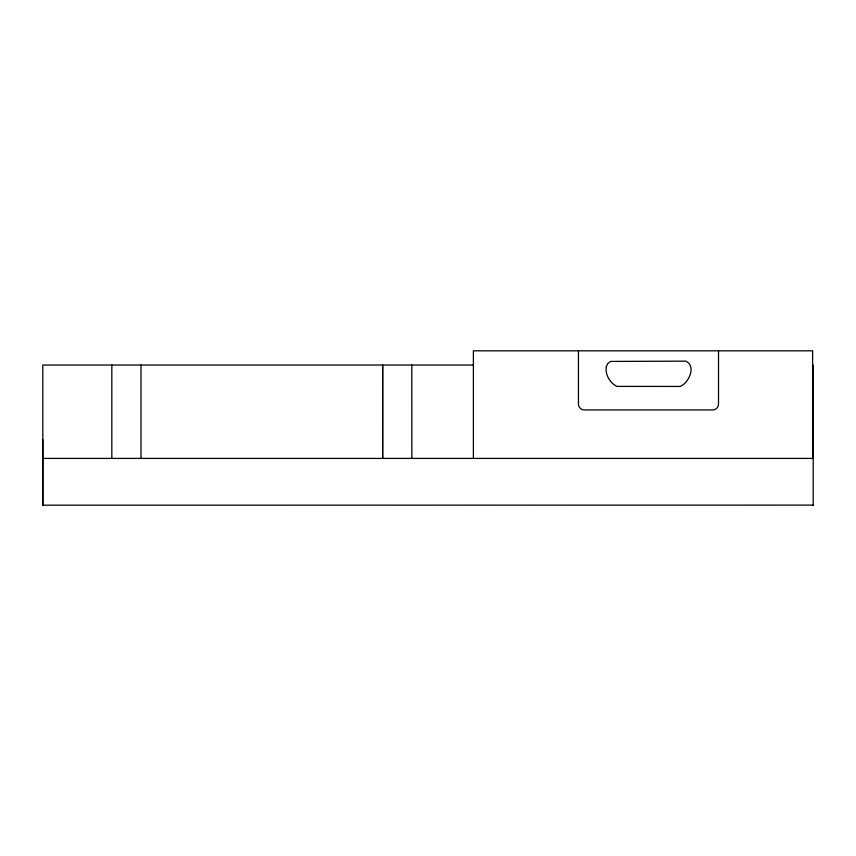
<?xml version="1.0" encoding="UTF-8"?>
<svg xmlns="http://www.w3.org/2000/svg" width="856" height="856" viewBox="0 0 856 856"><rect width="100%" height="100%" fill="white"/><g stroke="black" fill="none" stroke-linecap="round" stroke-linejoin="round"><path stroke-width="1.28" d="M813.2 505.104L42.8 505.19L42.811 365.031L473.486 365.031M42.8 505.19L42.8 458.42L813.2 458.42M42.811 439.738L42.811 458.42M813.2 365.031L813.2 505.19M812.612 458.42L812.612 350.81L473.389 350.81L473.389 458.42M718.516 350.81L718.516 404.086A5.832 5.832 0 0 1 712.673 409.928L584.274 409.928A5.832 5.832 0 0 1 578.442 404.086L578.442 350.81M411.811 365.031L411.843 458.42M141.005 365.031L141.005 458.42M111.826 365.031L111.826 458.42M606.273 366.989C605.032 374.661 610.093 383.081 616.834 386.388L680.103 386.441C688.62 383.402 696.795 365.854 685.656 361.136L610.542 361.425L607.664 363.64L606.273 366.989M382.664 458.42L382.664 365.031L382.632 458.42"/></g></svg>
